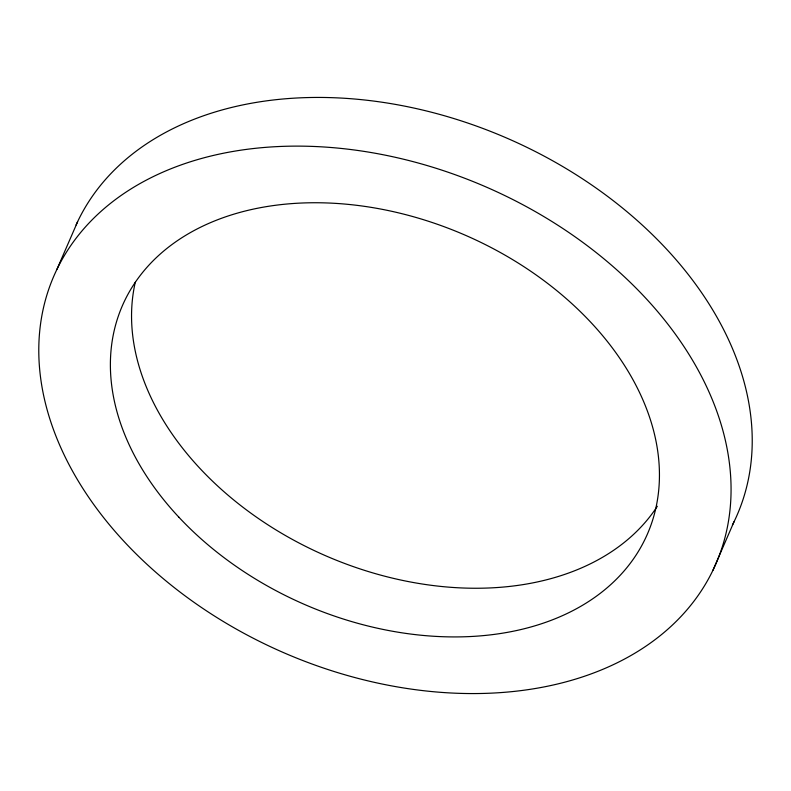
<?xml version="1.0" encoding="UTF-8"?>
<svg xmlns="http://www.w3.org/2000/svg" width="791" height="791" viewBox="0 0 791 791"><rect width="100%" height="100%" fill="white"/><g stroke="black" fill="none" stroke-linecap="round" stroke-linejoin="round"><path stroke-width="1.19" d="M56.962 269.266L78.121 220.59A360.943 253.891 23.5 0 1 519.153 143.655A360.943 253.891 23.5 0 1 732.426 524.987M712.879 570.41A360.943 253.891 23.5 0 0 316.835 146.592A360.943 253.891 23.5 0 0 125.047 542.517A360.943 253.891 23.5 0 0 712.879 570.41L734.038 521.734M76.074 224.97A360.943 253.891 23.5 0 1 77.597 221.678M657.331 506.26A286.273 201.359 23.5 0 1 327.622 556.607A286.273 201.359 23.5 0 1 135.271 282.298M178.815 517.136A286.273 201.359 23.5 0 0 645.021 539.254A286.273 201.359 23.5 0 0 330.915 203.119A286.273 201.359 23.5 0 0 178.815 517.136"/></g></svg>
